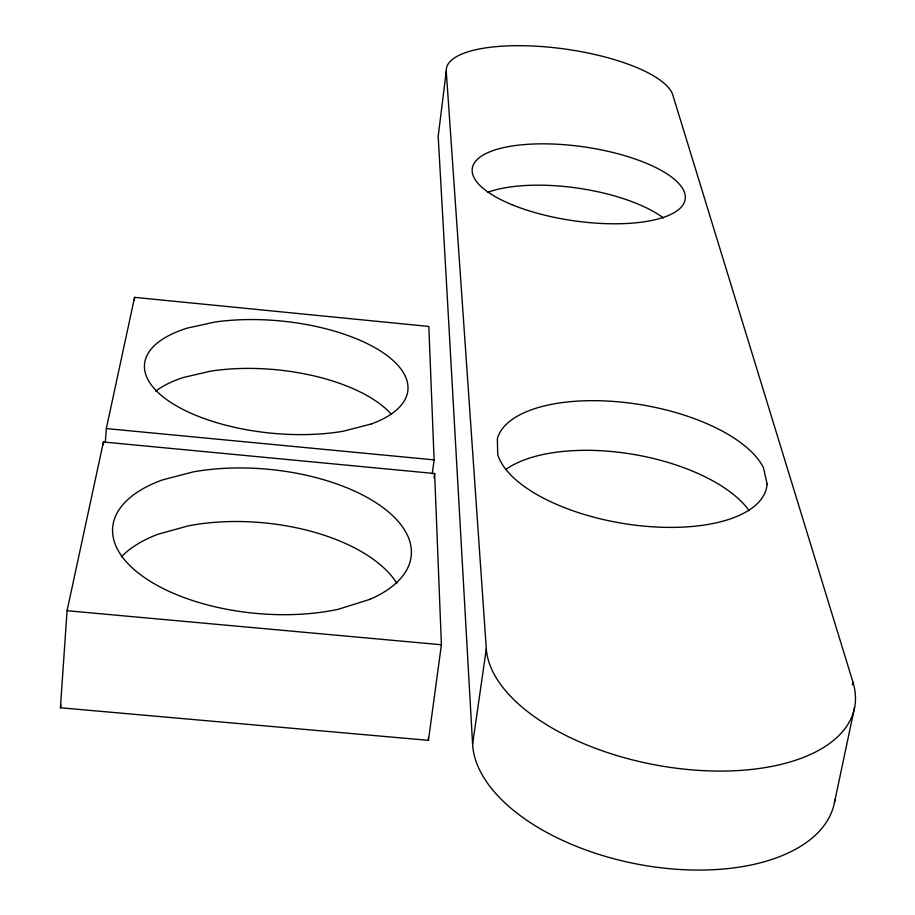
<?xml version="1.0" encoding="UTF-8"?>
<svg xmlns="http://www.w3.org/2000/svg" width="915" height="915" viewBox="0 0 915 915"><rect width="100%" height="100%" fill="white"/><g stroke="black" fill="none" stroke-linecap="round" stroke-linejoin="round"><path stroke-width="1.37" d="M60.413 707.775L67.07 610.717L103.418 442.002L434.636 473.524L441.407 644.755L428.437 740.349L60.413 707.775L60.985 704.985M103.212 444.816L103.418 442.002M105.282 442.746L106.312 428.575L134.585 297.364L428.826 326.449L434.099 459.879L432.28 473.867M134.368 300.2L134.585 297.364M852.38 684.935L852.963 682.178L672.834 95.08A114.581 35.948 7.9 0 0 552.797 47.546A114.581 35.948 7.9 0 0 446.257 71.221L438.182 136.392L472.598 744.25A184.018 98.831 11.3 0 0 649.867 866.276A184.018 98.831 11.3 0 0 834.915 799.859M434.087 477.756L434.636 473.524M472.598 744.25L486.311 648.838L446.257 71.221M834.457 802.546L854.587 707.421M67.07 610.717L441.407 644.755M106.312 428.575L434.099 459.879M428.357 737.501L428.437 740.349M852.963 682.178A187.186 94.382 11 0 1 689.361 769.652A187.186 94.382 11 0 1 486.311 648.838M487.523 192.379A106.815 38.624 8.3 0 1 663.478 217.999M505.64 469.601A135.706 61.911 9.7 0 1 633.306 454.366A135.706 61.911 9.7 0 1 749.248 510.742M121.352 556.858A148.493 74.47 5.3 0 1 157.975 534.246L188.662 525.77A148.493 74.47 5.3 0 1 396.835 583.267M155.63 391.208A131.188 58.114 5.6 0 1 183.332 377.495L210.381 371.193A131.188 58.114 5.6 0 1 391.494 414.438M370.037 599.314L338.378 609.253A149.946 72.308 5.4 0 1 141.459 575.409A149.946 72.308 5.4 0 1 162.515 479.906L193.454 471.843A149.946 72.308 5.4 0 1 381.635 506.578A149.946 72.308 5.4 0 1 370.037 599.314M371.513 423.897L343.72 431.137A132.32 56.295 5.7 0 1 170.327 402.108A132.32 56.295 5.7 0 1 187.575 328.039L214.808 322.069A132.32 56.295 5.7 0 1 381.406 351.612A132.32 56.295 5.7 0 1 371.513 423.897M767.09 483.898L763.419 467.691A136.918 60.013 9.5 0 0 624.007 402.394A136.918 60.013 9.5 0 0 497.348 438.594L497.726 454.492A136.918 60.013 9.5 0 0 639.574 525.679A136.918 60.013 9.5 0 0 767.09 483.898M511.668 204.583A107.57 37.298 8.2 0 0 683.997 203.073A107.57 37.298 8.2 0 0 540.456 143.849A107.57 37.298 8.2 0 0 511.668 204.583"/></g></svg>
